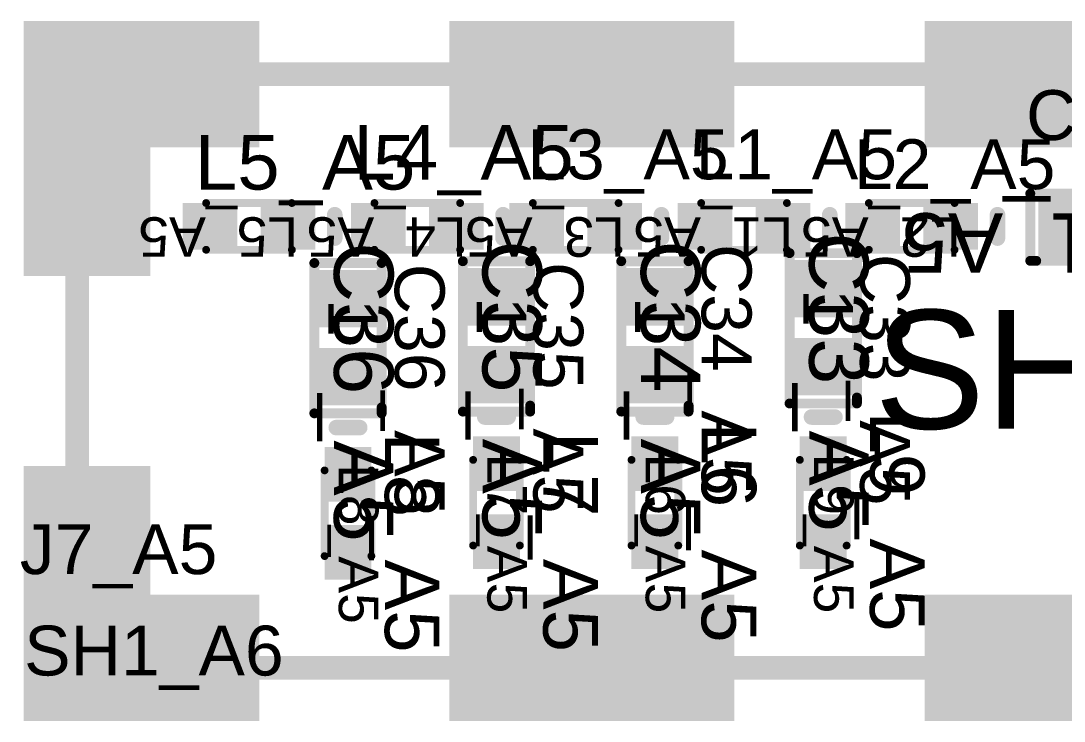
# Model space of a CAD drawing. Header units: inches. Extents: x -0.3 to 12.2, y -3.2 to 4.4.
# Drawn here: x 0.342 to 0.868, y 1.493 to 1.847 of the extents above; entities that cross this region are included whole.
import ezdxf

# ---------------------------------------------------------------- set-up
doc = ezdxf.new("R2010")
doc.units = ezdxf.units.IN
doc.header["$MEASUREMENT"] = 0
for name, color, linetype in [('FAB', 56, 'Continuous'), ('Top Assembly', 6, 'Continuous'), ('Top Overlay', 2, 'Continuous'), ('Top Paste', 8, 'Continuous'), ('Top Solder', 216, 'Continuous'), ('TOP_L1', 1, 'Continuous')]:
    doc.layers.add(name, color=color, linetype=linetype)
doc.styles.add('Arial', font='', dxfattribs={"height": 0.2})
doc.styles.get('Arial').set_extended_font_data('Arial')

# ---------------------------------------------------------------- blocks, each defined once
blk = doc.blocks.new('RF_S__20')
at = {"layer": 'Top Paste'}
for points in [[(-0.41, 0.175), (-0.41, 0.115), (-0.525, 0.115), (-0.525, 0.175)], [(-0.525, 0.175), (-0.465, 0.175), (-0.465, 0.05), (-0.525, 0.05)], [(-0.17, 0.175), (-0.17, 0.115), (-0.31, 0.115), (-0.31, 0.175)], [(0.07, 0.175), (0.07, 0.115), (-0.07, 0.115), (-0.07, 0.175)], [(-0.525, -0.05), (-0.465, -0.05), (-0.465, -0.175), (-0.525, -0.175)], [(-0.525, -0.175), (-0.525, -0.115), (-0.41, -0.115), (-0.41, -0.175)], [(-0.31, -0.175), (-0.31, -0.115), (-0.17, -0.115), (-0.17, -0.175)], [(-0.07, -0.175), (-0.07, -0.115), (0.07, -0.115), (0.07, -0.175)]]:
    blk.add_hatch(color=8, dxfattribs=at).paths.add_polyline_path(points)
at = {"layer": 'Top Solder'}
for points in [[(-0.408, 0.177), (-0.408, 0.113), (-0.527, 0.113), (-0.527, 0.177)], [(-0.527, 0.177), (-0.463, 0.177), (-0.463, 0.048), (-0.527, 0.048)], [(-0.168, 0.177), (-0.168, 0.113), (-0.312, 0.113), (-0.312, 0.177)], [(0.072, 0.177), (0.072, 0.113), (-0.072, 0.113), (-0.072, 0.177)], [(-0.527, -0.048), (-0.463, -0.048), (-0.463, -0.177), (-0.527, -0.177)], [(-0.527, -0.177), (-0.527, -0.113), (-0.408, -0.113), (-0.408, -0.177)], [(-0.312, -0.177), (-0.312, -0.113), (-0.168, -0.113), (-0.168, -0.177)], [(-0.072, -0.177), (-0.072, -0.113), (0.072, -0.113), (0.072, -0.177)]]:
    blk.add_hatch(color=216, dxfattribs=at).paths.add_polyline_path(points)
at = {"layer": 'TOP_L1'}
for points in [[(-0.41, 0.175), (-0.41, 0.115), (-0.525, 0.115), (-0.525, 0.175)], [(-0.525, 0.175), (-0.465, 0.175), (-0.465, 0.05), (-0.525, 0.05)], [(-0.17, 0.175), (-0.17, 0.115), (-0.31, 0.115), (-0.31, 0.175)], [(0.07, 0.175), (0.07, 0.115), (-0.07, 0.115), (-0.07, 0.175)], [(-0.525, -0.05), (-0.465, -0.05), (-0.465, -0.175), (-0.525, -0.175)], [(-0.525, -0.175), (-0.525, -0.115), (-0.41, -0.115), (-0.41, -0.175)], [(-0.31, -0.175), (-0.31, -0.115), (-0.17, -0.115), (-0.17, -0.175)], [(-0.07, -0.175), (-0.07, -0.115), (0.07, -0.115), (0.07, -0.175)]]:
    blk.add_hatch(color=1, dxfattribs=at).paths.add_polyline_path(points)
at = {"layer": 'Top Assembly'}
for points in [[(-0.5, 0.15, 0.012, 0.012, 0), (0.5, 0.15, 0.012, 0.012, 0)], [(-0.5, -0.15, 0.012, 0.012, 0), (-0.5, 0.15, 0.012, 0.012, 0)], [(-0.5, -0.15, 0.012, 0.012, 0), (0.5, -0.15, 0.012, 0.012, 0)]]:
    blk.add_lwpolyline(points, format="xyseb", dxfattribs=at)
for points in [[(-0.503, 0.15, 0.006, 0.006, 1), (-0.497, 0.15, 0.006, 0.006, 1)], [(-0.503, 0.15, 0.006, 0.006, 1), (-0.497, 0.15, 0.006, 0.006, 1)], [(-0.503, -0.15, 0.006, 0.006, 1), (-0.497, -0.15, 0.006, 0.006, 1)], [(-0.503, -0.15, 0.006, 0.006, 1), (-0.497, -0.15, 0.006, 0.006, 1)]]:
    blk.add_lwpolyline(points, format="xyseb", close=True, dxfattribs=at)
at = {"layer": 'Top Assembly', "style": 'Arial'}
blk.add_text('SH1_A5', height=0.06, rotation=360, dxfattribs=at).set_placement((-0.09742, -0.02918))
blk = doc.blocks.new('0402_A_182')
at = {"layer": 'Top Paste'}
for points in [[(-0.0315, -0.00984), (-0.0315, 0.00984), (-0.00787, 0.00984), (-0.00787, -0.00984)], [(0.00787, -0.00984), (0.00787, 0.00984), (0.0315, 0.00984), (0.0315, -0.00984)]]:
    blk.add_hatch(color=8, dxfattribs=at).paths.add_polyline_path(points)
at = {"layer": 'Top Solder'}
for points in [[(-0.0335, -0.01184), (-0.0335, 0.01184), (-0.00587, 0.01184), (-0.00587, -0.01184)], [(0.00587, -0.01184), (0.00587, 0.01184), (0.0335, 0.01184), (0.0335, -0.01184)]]:
    blk.add_hatch(color=216, dxfattribs=at).paths.add_polyline_path(points)
at = {"layer": 'TOP_L1'}
for points in [[(-0.0315, -0.00984), (-0.0315, 0.00984), (-0.00787, 0.00984), (-0.00787, -0.00984)], [(0.00787, -0.00984), (0.00787, 0.00984), (0.0315, 0.00984), (0.0315, -0.00984)]]:
    blk.add_hatch(color=1, dxfattribs=at).paths.add_polyline_path(points)
at = {"layer": 'Top Assembly'}
for points in [[(-0.02165, -0.01181, 0.00394, 0.00394, 0), (-0.02165, 0.01181, 0.00394, 0.00394, 0)], [(0.02165, 0.01181, 0.00394, 0.00394, 0), (-0.02165, 0.01181, 0.00394, 0.00394, 0)], [(0.02165, -0.01181, 0.00394, 0.00394, 0), (0.02165, 0.01181, 0.00394, 0.00394, 0)], [(0.02165, -0.01181, 0.00394, 0.00394, 0), (-0.02165, -0.01181, 0.00394, 0.00394, 0)]]:
    blk.add_lwpolyline(points, format="xyseb", dxfattribs=at)
for points in [[(-0.02264, 0.01181, 0.00197, 0.00197, 1), (-0.02067, 0.01181, 0.00197, 0.00197, 1)], [(-0.02264, 0.01181, 0.00197, 0.00197, 1), (-0.02067, 0.01181, 0.00197, 0.00197, 1)], [(0.02067, 0.01181, 0.00197, 0.00197, 1), (0.02264, 0.01181, 0.00197, 0.00197, 1)], [(0.02067, 0.01181, 0.00197, 0.00197, 1), (0.02264, 0.01181, 0.00197, 0.00197, 1)], [(-0.02264, -0.01181, 0.00197, 0.00197, 1), (-0.02067, -0.01181, 0.00197, 0.00197, 1)], [(-0.02264, -0.01181, 0.00197, 0.00197, 1), (-0.02067, -0.01181, 0.00197, 0.00197, 1)], [(0.02067, -0.01181, 0.00197, 0.00197, 1), (0.02264, -0.01181, 0.00197, 0.00197, 1)], [(0.02067, -0.01181, 0.00197, 0.00197, 1), (0.02264, -0.01181, 0.00197, 0.00197, 1)]]:
    blk.add_lwpolyline(points, format="xyseb", close=True, dxfattribs=at)
at = {"layer": 'Top Overlay'}
blk.add_lwpolyline([(-0.04331, -0.00591, 0.00787, 0.00787, 0), (-0.04331, 0.00591, 0.00787, 0.00787, 0)], format="xyseb", dxfattribs=at)
for points in [[(-0.04528, 0.00591, 0.00394, 0.00394, 1), (-0.04134, 0.00591, 0.00394, 0.00394, 1)], [(-0.04528, -0.00591, 0.00394, 0.00394, 1), (-0.04134, -0.00591, 0.00394, 0.00394, 1)]]:
    blk.add_lwpolyline(points, format="xyseb", close=True, dxfattribs=at)
at = {"layer": 'Top Assembly', "style": 'Arial'}
blk.add_text('L8_A5', height=0.02, dxfattribs=at).set_placement((-0.02488, -0.00465))
blk = doc.blocks.new('0402_A_186')
at = {"layer": 'Top Paste'}
for points in [[(-0.0315, -0.00984), (-0.0315, 0.00984), (-0.00787, 0.00984), (-0.00787, -0.00984)], [(0.00787, -0.00984), (0.00787, 0.00984), (0.0315, 0.00984), (0.0315, -0.00984)]]:
    blk.add_hatch(color=8, dxfattribs=at).paths.add_polyline_path(points)
at = {"layer": 'Top Solder'}
for points in [[(-0.0335, -0.01184), (-0.0335, 0.01184), (-0.00587, 0.01184), (-0.00587, -0.01184)], [(0.00587, -0.01184), (0.00587, 0.01184), (0.0335, 0.01184), (0.0335, -0.01184)]]:
    blk.add_hatch(color=216, dxfattribs=at).paths.add_polyline_path(points)
at = {"layer": 'TOP_L1'}
for points in [[(-0.0315, -0.00984), (-0.0315, 0.00984), (-0.00787, 0.00984), (-0.00787, -0.00984)], [(0.00787, -0.00984), (0.00787, 0.00984), (0.0315, 0.00984), (0.0315, -0.00984)]]:
    blk.add_hatch(color=1, dxfattribs=at).paths.add_polyline_path(points)
at = {"layer": 'Top Assembly'}
for points in [[(-0.02165, -0.01181, 0.00394, 0.00394, 0), (-0.02165, 0.01181, 0.00394, 0.00394, 0)], [(0.02165, 0.01181, 0.00394, 0.00394, 0), (-0.02165, 0.01181, 0.00394, 0.00394, 0)], [(0.02165, -0.01181, 0.00394, 0.00394, 0), (0.02165, 0.01181, 0.00394, 0.00394, 0)], [(0.02165, -0.01181, 0.00394, 0.00394, 0), (-0.02165, -0.01181, 0.00394, 0.00394, 0)]]:
    blk.add_lwpolyline(points, format="xyseb", dxfattribs=at)
for points in [[(-0.02264, 0.01181, 0.00197, 0.00197, 1), (-0.02067, 0.01181, 0.00197, 0.00197, 1)], [(-0.02264, 0.01181, 0.00197, 0.00197, 1), (-0.02067, 0.01181, 0.00197, 0.00197, 1)], [(0.02067, 0.01181, 0.00197, 0.00197, 1), (0.02264, 0.01181, 0.00197, 0.00197, 1)], [(0.02067, 0.01181, 0.00197, 0.00197, 1), (0.02264, 0.01181, 0.00197, 0.00197, 1)], [(-0.02264, -0.01181, 0.00197, 0.00197, 1), (-0.02067, -0.01181, 0.00197, 0.00197, 1)], [(-0.02264, -0.01181, 0.00197, 0.00197, 1), (-0.02067, -0.01181, 0.00197, 0.00197, 1)], [(0.02067, -0.01181, 0.00197, 0.00197, 1), (0.02264, -0.01181, 0.00197, 0.00197, 1)], [(0.02067, -0.01181, 0.00197, 0.00197, 1), (0.02264, -0.01181, 0.00197, 0.00197, 1)]]:
    blk.add_lwpolyline(points, format="xyseb", close=True, dxfattribs=at)
at = {"layer": 'Top Overlay'}
blk.add_lwpolyline([(-0.04331, -0.00591, 0.00787, 0.00787, 0), (-0.04331, 0.00591, 0.00787, 0.00787, 0)], format="xyseb", dxfattribs=at)
for points in [[(-0.04528, 0.00591, 0.00394, 0.00394, 1), (-0.04134, 0.00591, 0.00394, 0.00394, 1)], [(-0.04528, -0.00591, 0.00394, 0.00394, 1), (-0.04134, -0.00591, 0.00394, 0.00394, 1)]]:
    blk.add_lwpolyline(points, format="xyseb", close=True, dxfattribs=at)
at = {"layer": 'Top Assembly', "style": 'Arial'}
blk.add_text('L7_A5', height=0.02, dxfattribs=at).set_placement((-0.02487, -0.00463))
blk = doc.blocks.new('0402_A_190')
at = {"layer": 'Top Paste'}
for points in [[(-0.0315, -0.00984), (-0.0315, 0.00984), (-0.00787, 0.00984), (-0.00787, -0.00984)], [(0.00787, -0.00984), (0.00787, 0.00984), (0.0315, 0.00984), (0.0315, -0.00984)]]:
    blk.add_hatch(color=8, dxfattribs=at).paths.add_polyline_path(points)
at = {"layer": 'Top Solder'}
for points in [[(-0.0335, -0.01184), (-0.0335, 0.01184), (-0.00587, 0.01184), (-0.00587, -0.01184)], [(0.00587, -0.01184), (0.00587, 0.01184), (0.0335, 0.01184), (0.0335, -0.01184)]]:
    blk.add_hatch(color=216, dxfattribs=at).paths.add_polyline_path(points)
at = {"layer": 'TOP_L1'}
for points in [[(-0.0315, -0.00984), (-0.0315, 0.00984), (-0.00787, 0.00984), (-0.00787, -0.00984)], [(0.00787, -0.00984), (0.00787, 0.00984), (0.0315, 0.00984), (0.0315, -0.00984)]]:
    blk.add_hatch(color=1, dxfattribs=at).paths.add_polyline_path(points)
at = {"layer": 'Top Assembly'}
for points in [[(-0.02165, -0.01181, 0.00394, 0.00394, 0), (-0.02165, 0.01181, 0.00394, 0.00394, 0)], [(0.02165, 0.01181, 0.00394, 0.00394, 0), (-0.02165, 0.01181, 0.00394, 0.00394, 0)], [(0.02165, -0.01181, 0.00394, 0.00394, 0), (0.02165, 0.01181, 0.00394, 0.00394, 0)], [(0.02165, -0.01181, 0.00394, 0.00394, 0), (-0.02165, -0.01181, 0.00394, 0.00394, 0)]]:
    blk.add_lwpolyline(points, format="xyseb", dxfattribs=at)
for points in [[(-0.02264, 0.01181, 0.00197, 0.00197, 1), (-0.02067, 0.01181, 0.00197, 0.00197, 1)], [(-0.02264, 0.01181, 0.00197, 0.00197, 1), (-0.02067, 0.01181, 0.00197, 0.00197, 1)], [(0.02067, 0.01181, 0.00197, 0.00197, 1), (0.02264, 0.01181, 0.00197, 0.00197, 1)], [(0.02067, 0.01181, 0.00197, 0.00197, 1), (0.02264, 0.01181, 0.00197, 0.00197, 1)], [(-0.02264, -0.01181, 0.00197, 0.00197, 1), (-0.02067, -0.01181, 0.00197, 0.00197, 1)], [(-0.02264, -0.01181, 0.00197, 0.00197, 1), (-0.02067, -0.01181, 0.00197, 0.00197, 1)], [(0.02067, -0.01181, 0.00197, 0.00197, 1), (0.02264, -0.01181, 0.00197, 0.00197, 1)], [(0.02067, -0.01181, 0.00197, 0.00197, 1), (0.02264, -0.01181, 0.00197, 0.00197, 1)]]:
    blk.add_lwpolyline(points, format="xyseb", close=True, dxfattribs=at)
at = {"layer": 'Top Overlay'}
blk.add_lwpolyline([(-0.04331, -0.00591, 0.00787, 0.00787, 0), (-0.04331, 0.00591, 0.00787, 0.00787, 0)], format="xyseb", dxfattribs=at)
for points in [[(-0.04528, 0.00591, 0.00394, 0.00394, 1), (-0.04134, 0.00591, 0.00394, 0.00394, 1)], [(-0.04528, -0.00591, 0.00394, 0.00394, 1), (-0.04134, -0.00591, 0.00394, 0.00394, 1)]]:
    blk.add_lwpolyline(points, format="xyseb", close=True, dxfattribs=at)
at = {"layer": 'Top Assembly', "style": 'Arial'}
blk.add_text('L6_A5', height=0.02, dxfattribs=at).set_placement((-0.02487, -0.00466))
blk = doc.blocks.new('0402_A_194')
at = {"layer": 'Top Paste'}
for points in [[(-0.0315, -0.00984), (-0.0315, 0.00984), (-0.00787, 0.00984), (-0.00787, -0.00984)], [(0.00787, -0.00984), (0.00787, 0.00984), (0.0315, 0.00984), (0.0315, -0.00984)]]:
    blk.add_hatch(color=8, dxfattribs=at).paths.add_polyline_path(points)
at = {"layer": 'Top Solder'}
for points in [[(-0.0335, -0.01184), (-0.0335, 0.01184), (-0.00587, 0.01184), (-0.00587, -0.01184)], [(0.00587, -0.01184), (0.00587, 0.01184), (0.0335, 0.01184), (0.0335, -0.01184)]]:
    blk.add_hatch(color=216, dxfattribs=at).paths.add_polyline_path(points)
at = {"layer": 'TOP_L1'}
for points in [[(-0.0315, -0.00984), (-0.0315, 0.00984), (-0.00787, 0.00984), (-0.00787, -0.00984)], [(0.00787, -0.00984), (0.00787, 0.00984), (0.0315, 0.00984), (0.0315, -0.00984)]]:
    blk.add_hatch(color=1, dxfattribs=at).paths.add_polyline_path(points)
at = {"layer": 'Top Assembly'}
for points in [[(-0.02165, -0.01181, 0.00394, 0.00394, 0), (-0.02165, 0.01181, 0.00394, 0.00394, 0)], [(0.02165, 0.01181, 0.00394, 0.00394, 0), (-0.02165, 0.01181, 0.00394, 0.00394, 0)], [(0.02165, -0.01181, 0.00394, 0.00394, 0), (0.02165, 0.01181, 0.00394, 0.00394, 0)], [(0.02165, -0.01181, 0.00394, 0.00394, 0), (-0.02165, -0.01181, 0.00394, 0.00394, 0)]]:
    blk.add_lwpolyline(points, format="xyseb", dxfattribs=at)
for points in [[(-0.02264, 0.01181, 0.00197, 0.00197, 1), (-0.02067, 0.01181, 0.00197, 0.00197, 1)], [(-0.02264, 0.01181, 0.00197, 0.00197, 1), (-0.02067, 0.01181, 0.00197, 0.00197, 1)], [(0.02067, 0.01181, 0.00197, 0.00197, 1), (0.02264, 0.01181, 0.00197, 0.00197, 1)], [(0.02067, 0.01181, 0.00197, 0.00197, 1), (0.02264, 0.01181, 0.00197, 0.00197, 1)], [(-0.02264, -0.01181, 0.00197, 0.00197, 1), (-0.02067, -0.01181, 0.00197, 0.00197, 1)], [(-0.02264, -0.01181, 0.00197, 0.00197, 1), (-0.02067, -0.01181, 0.00197, 0.00197, 1)], [(0.02067, -0.01181, 0.00197, 0.00197, 1), (0.02264, -0.01181, 0.00197, 0.00197, 1)], [(0.02067, -0.01181, 0.00197, 0.00197, 1), (0.02264, -0.01181, 0.00197, 0.00197, 1)]]:
    blk.add_lwpolyline(points, format="xyseb", close=True, dxfattribs=at)
at = {"layer": 'Top Overlay'}
blk.add_lwpolyline([(-0.04331, -0.00591, 0.00787, 0.00787, 0), (-0.04331, 0.00591, 0.00787, 0.00787, 0)], format="xyseb", dxfattribs=at)
for points in [[(-0.04528, 0.00591, 0.00394, 0.00394, 1), (-0.04134, 0.00591, 0.00394, 0.00394, 1)], [(-0.04528, -0.00591, 0.00394, 0.00394, 1), (-0.04134, -0.00591, 0.00394, 0.00394, 1)]]:
    blk.add_lwpolyline(points, format="xyseb", close=True, dxfattribs=at)
at = {"layer": 'Top Assembly', "style": 'Arial'}
blk.add_text('L9_A5', height=0.02, dxfattribs=at).set_placement((-0.02487, -0.00466))
blk = doc.blocks.new('0402_A_198')
at = {"layer": 'Top Paste'}
for points in [[(-0.0315, -0.00984), (-0.0315, 0.00984), (-0.00787, 0.00984), (-0.00787, -0.00984)], [(0.00787, -0.00984), (0.00787, 0.00984), (0.0315, 0.00984), (0.0315, -0.00984)]]:
    blk.add_hatch(color=8, dxfattribs=at).paths.add_polyline_path(points)
at = {"layer": 'Top Solder'}
for points in [[(-0.0335, -0.01184), (-0.0335, 0.01184), (-0.00587, 0.01184), (-0.00587, -0.01184)], [(0.00587, -0.01184), (0.00587, 0.01184), (0.0335, 0.01184), (0.0335, -0.01184)]]:
    blk.add_hatch(color=216, dxfattribs=at).paths.add_polyline_path(points)
at = {"layer": 'TOP_L1'}
for points in [[(-0.0315, -0.00984), (-0.0315, 0.00984), (-0.00787, 0.00984), (-0.00787, -0.00984)], [(0.00787, -0.00984), (0.00787, 0.00984), (0.0315, 0.00984), (0.0315, -0.00984)]]:
    blk.add_hatch(color=1, dxfattribs=at).paths.add_polyline_path(points)
at = {"layer": 'Top Assembly'}
for points in [[(-0.02165, 0.01181, 0.00394, 0.00394, 0), (-0.02165, -0.01181, 0.00394, 0.00394, 0)], [(0.02165, 0.01181, 0.00394, 0.00394, 0), (-0.02165, 0.01181, 0.00394, 0.00394, 0)], [(0.02165, 0.01181, 0.00394, 0.00394, 0), (0.02165, -0.01181, 0.00394, 0.00394, 0)], [(0.02165, -0.01181, 0.00394, 0.00394, 0), (-0.02165, -0.01181, 0.00394, 0.00394, 0)]]:
    blk.add_lwpolyline(points, format="xyseb", dxfattribs=at)
for points in [[(-0.02264, 0.01181, 0.00197, 0.00197, 1), (-0.02067, 0.01181, 0.00197, 0.00197, 1)], [(-0.02264, 0.01181, 0.00197, 0.00197, 1), (-0.02067, 0.01181, 0.00197, 0.00197, 1)], [(0.02067, 0.01181, 0.00197, 0.00197, 1), (0.02264, 0.01181, 0.00197, 0.00197, 1)], [(0.02067, 0.01181, 0.00197, 0.00197, 1), (0.02264, 0.01181, 0.00197, 0.00197, 1)], [(-0.02264, -0.01181, 0.00197, 0.00197, 1), (-0.02067, -0.01181, 0.00197, 0.00197, 1)], [(-0.02264, -0.01181, 0.00197, 0.00197, 1), (-0.02067, -0.01181, 0.00197, 0.00197, 1)], [(0.02067, -0.01181, 0.00197, 0.00197, 1), (0.02264, -0.01181, 0.00197, 0.00197, 1)], [(0.02067, -0.01181, 0.00197, 0.00197, 1), (0.02264, -0.01181, 0.00197, 0.00197, 1)]]:
    blk.add_lwpolyline(points, format="xyseb", close=True, dxfattribs=at)
at = {"layer": 'Top Overlay'}
blk.add_lwpolyline([(-0.04331, 0.00591, 0.00787, 0.00787, 0), (-0.04331, -0.00591, 0.00787, 0.00787, 0)], format="xyseb", dxfattribs=at)
for points in [[(-0.04528, 0.00591, 0.00394, 0.00394, 1), (-0.04134, 0.00591, 0.00394, 0.00394, 1)], [(-0.04528, -0.00591, 0.00394, 0.00394, 1), (-0.04134, -0.00591, 0.00394, 0.00394, 1)]]:
    blk.add_lwpolyline(points, format="xyseb", close=True, dxfattribs=at)
at = {"layer": 'Top Assembly', "style": 'Arial'}
blk.add_text('L5_A5', height=0.02, dxfattribs=at).set_placement((-0.02488, -0.00463))
blk = doc.blocks.new('0402_A_202')
at = {"layer": 'Top Paste'}
for points in [[(-0.0315, -0.00984), (-0.0315, 0.00984), (-0.00787, 0.00984), (-0.00787, -0.00984)], [(0.00787, -0.00984), (0.00787, 0.00984), (0.0315, 0.00984), (0.0315, -0.00984)]]:
    blk.add_hatch(color=8, dxfattribs=at).paths.add_polyline_path(points)
at = {"layer": 'Top Solder'}
for points in [[(-0.0335, -0.01184), (-0.0335, 0.01184), (-0.00587, 0.01184), (-0.00587, -0.01184)], [(0.00587, -0.01184), (0.00587, 0.01184), (0.0335, 0.01184), (0.0335, -0.01184)]]:
    blk.add_hatch(color=216, dxfattribs=at).paths.add_polyline_path(points)
at = {"layer": 'TOP_L1'}
for points in [[(-0.0315, -0.00984), (-0.0315, 0.00984), (-0.00787, 0.00984), (-0.00787, -0.00984)], [(0.00787, -0.00984), (0.00787, 0.00984), (0.0315, 0.00984), (0.0315, -0.00984)]]:
    blk.add_hatch(color=1, dxfattribs=at).paths.add_polyline_path(points)
at = {"layer": 'Top Assembly'}
for points in [[(-0.02165, 0.01181, 0.00394, 0.00394, 0), (-0.02165, -0.01181, 0.00394, 0.00394, 0)], [(0.02165, 0.01181, 0.00394, 0.00394, 0), (-0.02165, 0.01181, 0.00394, 0.00394, 0)], [(0.02165, 0.01181, 0.00394, 0.00394, 0), (0.02165, -0.01181, 0.00394, 0.00394, 0)], [(0.02165, -0.01181, 0.00394, 0.00394, 0), (-0.02165, -0.01181, 0.00394, 0.00394, 0)]]:
    blk.add_lwpolyline(points, format="xyseb", dxfattribs=at)
for points in [[(-0.02264, 0.01181, 0.00197, 0.00197, 1), (-0.02067, 0.01181, 0.00197, 0.00197, 1)], [(-0.02264, 0.01181, 0.00197, 0.00197, 1), (-0.02067, 0.01181, 0.00197, 0.00197, 1)], [(0.02067, 0.01181, 0.00197, 0.00197, 1), (0.02264, 0.01181, 0.00197, 0.00197, 1)], [(0.02067, 0.01181, 0.00197, 0.00197, 1), (0.02264, 0.01181, 0.00197, 0.00197, 1)], [(-0.02264, -0.01181, 0.00197, 0.00197, 1), (-0.02067, -0.01181, 0.00197, 0.00197, 1)], [(-0.02264, -0.01181, 0.00197, 0.00197, 1), (-0.02067, -0.01181, 0.00197, 0.00197, 1)], [(0.02067, -0.01181, 0.00197, 0.00197, 1), (0.02264, -0.01181, 0.00197, 0.00197, 1)], [(0.02067, -0.01181, 0.00197, 0.00197, 1), (0.02264, -0.01181, 0.00197, 0.00197, 1)]]:
    blk.add_lwpolyline(points, format="xyseb", close=True, dxfattribs=at)
at = {"layer": 'Top Overlay'}
blk.add_lwpolyline([(-0.04331, 0.00591, 0.00787, 0.00787, 0), (-0.04331, -0.00591, 0.00787, 0.00787, 0)], format="xyseb", dxfattribs=at)
for points in [[(-0.04528, 0.00591, 0.00394, 0.00394, 1), (-0.04134, 0.00591, 0.00394, 0.00394, 1)], [(-0.04528, -0.00591, 0.00394, 0.00394, 1), (-0.04134, -0.00591, 0.00394, 0.00394, 1)]]:
    blk.add_lwpolyline(points, format="xyseb", close=True, dxfattribs=at)
at = {"layer": 'Top Assembly', "style": 'Arial'}
blk.add_text('L4_A5', height=0.02, dxfattribs=at).set_placement((-0.02488, -0.00463))
blk = doc.blocks.new('0402_A_215')
at = {"layer": 'Top Paste'}
for points in [[(-0.0315, -0.00984), (-0.0315, 0.00984), (-0.00787, 0.00984), (-0.00787, -0.00984)], [(0.00787, -0.00984), (0.00787, 0.00984), (0.0315, 0.00984), (0.0315, -0.00984)]]:
    blk.add_hatch(color=8, dxfattribs=at).paths.add_polyline_path(points)
at = {"layer": 'Top Solder'}
for points in [[(-0.0335, -0.01184), (-0.0335, 0.01184), (-0.00587, 0.01184), (-0.00587, -0.01184)], [(0.00587, -0.01184), (0.00587, 0.01184), (0.0335, 0.01184), (0.0335, -0.01184)]]:
    blk.add_hatch(color=216, dxfattribs=at).paths.add_polyline_path(points)
at = {"layer": 'TOP_L1'}
for points in [[(-0.0315, -0.00984), (-0.0315, 0.00984), (-0.00787, 0.00984), (-0.00787, -0.00984)], [(0.00787, -0.00984), (0.00787, 0.00984), (0.0315, 0.00984), (0.0315, -0.00984)]]:
    blk.add_hatch(color=1, dxfattribs=at).paths.add_polyline_path(points)
at = {"layer": 'Top Assembly'}
for points in [[(-0.02165, 0.01181, 0.00394, 0.00394, 0), (-0.02165, -0.01181, 0.00394, 0.00394, 0)], [(0.02165, 0.01181, 0.00394, 0.00394, 0), (-0.02165, 0.01181, 0.00394, 0.00394, 0)], [(0.02165, 0.01181, 0.00394, 0.00394, 0), (0.02165, -0.01181, 0.00394, 0.00394, 0)], [(0.02165, -0.01181, 0.00394, 0.00394, 0), (-0.02165, -0.01181, 0.00394, 0.00394, 0)]]:
    blk.add_lwpolyline(points, format="xyseb", dxfattribs=at)
for points in [[(-0.02264, 0.01181, 0.00197, 0.00197, 1), (-0.02067, 0.01181, 0.00197, 0.00197, 1)], [(-0.02264, 0.01181, 0.00197, 0.00197, 1), (-0.02067, 0.01181, 0.00197, 0.00197, 1)], [(0.02067, 0.01181, 0.00197, 0.00197, 1), (0.02264, 0.01181, 0.00197, 0.00197, 1)], [(0.02067, 0.01181, 0.00197, 0.00197, 1), (0.02264, 0.01181, 0.00197, 0.00197, 1)], [(-0.02264, -0.01181, 0.00197, 0.00197, 1), (-0.02067, -0.01181, 0.00197, 0.00197, 1)], [(-0.02264, -0.01181, 0.00197, 0.00197, 1), (-0.02067, -0.01181, 0.00197, 0.00197, 1)], [(0.02067, -0.01181, 0.00197, 0.00197, 1), (0.02264, -0.01181, 0.00197, 0.00197, 1)], [(0.02067, -0.01181, 0.00197, 0.00197, 1), (0.02264, -0.01181, 0.00197, 0.00197, 1)]]:
    blk.add_lwpolyline(points, format="xyseb", close=True, dxfattribs=at)
at = {"layer": 'Top Overlay'}
blk.add_lwpolyline([(-0.04331, 0.00591, 0.00787, 0.00787, 0), (-0.04331, -0.00591, 0.00787, 0.00787, 0)], format="xyseb", dxfattribs=at)
for points in [[(-0.04528, 0.00591, 0.00394, 0.00394, 1), (-0.04134, 0.00591, 0.00394, 0.00394, 1)], [(-0.04528, -0.00591, 0.00394, 0.00394, 1), (-0.04134, -0.00591, 0.00394, 0.00394, 1)]]:
    blk.add_lwpolyline(points, format="xyseb", close=True, dxfattribs=at)
at = {"layer": 'Top Assembly', "style": 'Arial'}
blk.add_text('L3_A5', height=0.02, dxfattribs=at).set_placement((-0.02488, -0.00466))
blk = doc.blocks.new('0402_A_218')
at = {"layer": 'Top Paste'}
for points in [[(-0.0315, -0.00984), (-0.0315, 0.00984), (-0.00787, 0.00984), (-0.00787, -0.00984)], [(0.00787, -0.00984), (0.00787, 0.00984), (0.0315, 0.00984), (0.0315, -0.00984)]]:
    blk.add_hatch(color=8, dxfattribs=at).paths.add_polyline_path(points)
at = {"layer": 'Top Solder'}
for points in [[(-0.0335, -0.01184), (-0.0335, 0.01184), (-0.00587, 0.01184), (-0.00587, -0.01184)], [(0.00587, -0.01184), (0.00587, 0.01184), (0.0335, 0.01184), (0.0335, -0.01184)]]:
    blk.add_hatch(color=216, dxfattribs=at).paths.add_polyline_path(points)
at = {"layer": 'TOP_L1'}
for points in [[(-0.0315, -0.00984), (-0.0315, 0.00984), (-0.00787, 0.00984), (-0.00787, -0.00984)], [(0.00787, -0.00984), (0.00787, 0.00984), (0.0315, 0.00984), (0.0315, -0.00984)]]:
    blk.add_hatch(color=1, dxfattribs=at).paths.add_polyline_path(points)
at = {"layer": 'Top Assembly'}
for points in [[(-0.02165, 0.01181, 0.00394, 0.00394, 0), (-0.02165, -0.01181, 0.00394, 0.00394, 0)], [(0.02165, 0.01181, 0.00394, 0.00394, 0), (-0.02165, 0.01181, 0.00394, 0.00394, 0)], [(0.02165, 0.01181, 0.00394, 0.00394, 0), (0.02165, -0.01181, 0.00394, 0.00394, 0)], [(0.02165, -0.01181, 0.00394, 0.00394, 0), (-0.02165, -0.01181, 0.00394, 0.00394, 0)]]:
    blk.add_lwpolyline(points, format="xyseb", dxfattribs=at)
for points in [[(-0.02264, 0.01181, 0.00197, 0.00197, 1), (-0.02067, 0.01181, 0.00197, 0.00197, 1)], [(-0.02264, 0.01181, 0.00197, 0.00197, 1), (-0.02067, 0.01181, 0.00197, 0.00197, 1)], [(0.02067, 0.01181, 0.00197, 0.00197, 1), (0.02264, 0.01181, 0.00197, 0.00197, 1)], [(0.02067, 0.01181, 0.00197, 0.00197, 1), (0.02264, 0.01181, 0.00197, 0.00197, 1)], [(-0.02264, -0.01181, 0.00197, 0.00197, 1), (-0.02067, -0.01181, 0.00197, 0.00197, 1)], [(-0.02264, -0.01181, 0.00197, 0.00197, 1), (-0.02067, -0.01181, 0.00197, 0.00197, 1)], [(0.02067, -0.01181, 0.00197, 0.00197, 1), (0.02264, -0.01181, 0.00197, 0.00197, 1)], [(0.02067, -0.01181, 0.00197, 0.00197, 1), (0.02264, -0.01181, 0.00197, 0.00197, 1)]]:
    blk.add_lwpolyline(points, format="xyseb", close=True, dxfattribs=at)
at = {"layer": 'Top Overlay'}
blk.add_lwpolyline([(-0.04331, 0.00591, 0.00787, 0.00787, 0), (-0.04331, -0.00591, 0.00787, 0.00787, 0)], format="xyseb", dxfattribs=at)
for points in [[(-0.04528, 0.00591, 0.00394, 0.00394, 1), (-0.04134, 0.00591, 0.00394, 0.00394, 1)], [(-0.04528, -0.00591, 0.00394, 0.00394, 1), (-0.04134, -0.00591, 0.00394, 0.00394, 1)]]:
    blk.add_lwpolyline(points, format="xyseb", close=True, dxfattribs=at)
at = {"layer": 'Top Assembly', "style": 'Arial'}
blk.add_text('L2_A5', height=0.02, dxfattribs=at).set_placement((-0.02487, -0.00466))
blk = doc.blocks.new('0402_A_221')
at = {"layer": 'Top Paste'}
for points in [[(-0.0315, -0.00984), (-0.0315, 0.00984), (-0.00787, 0.00984), (-0.00787, -0.00984)], [(0.00787, -0.00984), (0.00787, 0.00984), (0.0315, 0.00984), (0.0315, -0.00984)]]:
    blk.add_hatch(color=8, dxfattribs=at).paths.add_polyline_path(points)
at = {"layer": 'Top Solder'}
for points in [[(-0.0335, -0.01184), (-0.0335, 0.01184), (-0.00587, 0.01184), (-0.00587, -0.01184)], [(0.00587, -0.01184), (0.00587, 0.01184), (0.0335, 0.01184), (0.0335, -0.01184)]]:
    blk.add_hatch(color=216, dxfattribs=at).paths.add_polyline_path(points)
at = {"layer": 'TOP_L1'}
for points in [[(-0.0315, -0.00984), (-0.0315, 0.00984), (-0.00787, 0.00984), (-0.00787, -0.00984)], [(0.00787, -0.00984), (0.00787, 0.00984), (0.0315, 0.00984), (0.0315, -0.00984)]]:
    blk.add_hatch(color=1, dxfattribs=at).paths.add_polyline_path(points)
at = {"layer": 'Top Assembly'}
for points in [[(-0.02165, 0.01181, 0.00394, 0.00394, 0), (-0.02165, -0.01181, 0.00394, 0.00394, 0)], [(0.02165, 0.01181, 0.00394, 0.00394, 0), (-0.02165, 0.01181, 0.00394, 0.00394, 0)], [(0.02165, 0.01181, 0.00394, 0.00394, 0), (0.02165, -0.01181, 0.00394, 0.00394, 0)], [(0.02165, -0.01181, 0.00394, 0.00394, 0), (-0.02165, -0.01181, 0.00394, 0.00394, 0)]]:
    blk.add_lwpolyline(points, format="xyseb", dxfattribs=at)
for points in [[(-0.02264, 0.01181, 0.00197, 0.00197, 1), (-0.02067, 0.01181, 0.00197, 0.00197, 1)], [(-0.02264, 0.01181, 0.00197, 0.00197, 1), (-0.02067, 0.01181, 0.00197, 0.00197, 1)], [(0.02067, 0.01181, 0.00197, 0.00197, 1), (0.02264, 0.01181, 0.00197, 0.00197, 1)], [(0.02067, 0.01181, 0.00197, 0.00197, 1), (0.02264, 0.01181, 0.00197, 0.00197, 1)], [(-0.02264, -0.01181, 0.00197, 0.00197, 1), (-0.02067, -0.01181, 0.00197, 0.00197, 1)], [(-0.02264, -0.01181, 0.00197, 0.00197, 1), (-0.02067, -0.01181, 0.00197, 0.00197, 1)], [(0.02067, -0.01181, 0.00197, 0.00197, 1), (0.02264, -0.01181, 0.00197, 0.00197, 1)], [(0.02067, -0.01181, 0.00197, 0.00197, 1), (0.02264, -0.01181, 0.00197, 0.00197, 1)]]:
    blk.add_lwpolyline(points, format="xyseb", close=True, dxfattribs=at)
at = {"layer": 'Top Overlay'}
blk.add_lwpolyline([(-0.04331, 0.00591, 0.00787, 0.00787, 0), (-0.04331, -0.00591, 0.00787, 0.00787, 0)], format="xyseb", dxfattribs=at)
for points in [[(-0.04528, 0.00591, 0.00394, 0.00394, 1), (-0.04134, 0.00591, 0.00394, 0.00394, 1)], [(-0.04528, -0.00591, 0.00394, 0.00394, 1), (-0.04134, -0.00591, 0.00394, 0.00394, 1)]]:
    blk.add_lwpolyline(points, format="xyseb", close=True, dxfattribs=at)
at = {"layer": 'Top Assembly', "style": 'Arial'}
blk.add_text('L1_A5', height=0.02, dxfattribs=at).set_placement((-0.02488, -0.00466))
blk = doc.blocks.new('C0402_235')
at = {"layer": 'Top Paste'}
for points in [[(-0.031, -0.0125), (-0.031, 0.0125), (-0.006, 0.0125), (-0.006, -0.0125)], [(0.0084, -0.0125), (0.0084, 0.0125), (0.0334, 0.0125), (0.0334, -0.0125)]]:
    blk.add_hatch(color=8, dxfattribs=at).paths.add_polyline_path(points)
at = {"layer": 'Top Solder'}
for points in [[(-0.033, -0.0145), (-0.033, 0.0145), (-0.004, 0.0145), (-0.004, -0.0145)], [(0.0064, -0.0145), (0.0064, 0.0145), (0.0354, 0.0145), (0.0354, -0.0145)]]:
    blk.add_hatch(color=216, dxfattribs=at).paths.add_polyline_path(points)
at = {"layer": 'TOP_L1'}
for points in [[(-0.031, -0.0125), (-0.031, 0.0125), (-0.006, 0.0125), (-0.006, -0.0125)], [(0.0084, -0.0125), (0.0084, 0.0125), (0.0334, 0.0125), (0.0334, -0.0125)]]:
    blk.add_hatch(color=1, dxfattribs=at).paths.add_polyline_path(points)
at = {"layer": 'Top Assembly'}
for points in [[(0.0395, 0.017, 0.005, 0.005, 0), (-0.0365, 0.017, 0.005, 0.005, 0)], [(-0.0365, -0.017, 0.005, 0.005, 0), (-0.0365, 0.017, 0.005, 0.005, 0)], [(0.0395, -0.017, 0.005, 0.005, 0), (0.0395, 0.017, 0.005, 0.005, 0)], [(0.0395, -0.017, 0.005, 0.005, 0), (-0.0365, -0.017, 0.005, 0.005, 0)]]:
    blk.add_lwpolyline(points, format="xyseb", dxfattribs=at)
for points in [[(-0.03775, 0.017, 0.0025, 0.0025, 1), (-0.03525, 0.017, 0.0025, 0.0025, 1)], [(-0.03775, 0.017, 0.0025, 0.0025, 1), (-0.03525, 0.017, 0.0025, 0.0025, 1)], [(0.03825, 0.017, 0.0025, 0.0025, 1), (0.04075, 0.017, 0.0025, 0.0025, 1)], [(0.03825, 0.017, 0.0025, 0.0025, 1), (0.04075, 0.017, 0.0025, 0.0025, 1)], [(-0.03775, -0.017, 0.0025, 0.0025, 1), (-0.03525, -0.017, 0.0025, 0.0025, 1)], [(-0.03775, -0.017, 0.0025, 0.0025, 1), (-0.03525, -0.017, 0.0025, 0.0025, 1)], [(0.03825, -0.017, 0.0025, 0.0025, 1), (0.04075, -0.017, 0.0025, 0.0025, 1)], [(0.03825, -0.017, 0.0025, 0.0025, 1), (0.04075, -0.017, 0.0025, 0.0025, 1)]]:
    blk.add_lwpolyline(points, format="xyseb", close=True, dxfattribs=at)
at = {"layer": 'Top Overlay'}
for points in [[(-0.0365, -0.017, 0.005, 0.005, 0), (-0.0365, 0.017, 0.005, 0.005, 0)], [(0.0365, 0.017, 0.005, 0.005, 0), (-0.0365, 0.017, 0.005, 0.005, 0)], [(0.0395, 0.017, 0.005, 0.005, 0), (0.0365, 0.017, 0.005, 0.005, 0)], [(0.0395, -0.017, 0.005, 0.005, 0), (0.0395, 0.017, 0.005, 0.005, 0)], [(0.0395, -0.017, 0.005, 0.005, 0), (-0.0365, -0.017, 0.005, 0.005, 0)]]:
    blk.add_lwpolyline(points, format="xyseb", dxfattribs=at)
for points in [[(-0.03775, 0.017, 0.0025, 0.0025, 1), (-0.03525, 0.017, 0.0025, 0.0025, 1)], [(-0.03775, 0.017, 0.0025, 0.0025, 1), (-0.03525, 0.017, 0.0025, 0.0025, 1)], [(0.03525, 0.017, 0.0025, 0.0025, 1), (0.03775, 0.017, 0.0025, 0.0025, 1)], [(0.03525, 0.017, 0.0025, 0.0025, 1), (0.03775, 0.017, 0.0025, 0.0025, 1)], [(0.03825, 0.017, 0.0025, 0.0025, 1), (0.04075, 0.017, 0.0025, 0.0025, 1)], [(0.03825, 0.017, 0.0025, 0.0025, 1), (0.04075, 0.017, 0.0025, 0.0025, 1)], [(-0.03775, -0.017, 0.0025, 0.0025, 1), (-0.03525, -0.017, 0.0025, 0.0025, 1)], [(-0.03775, -0.017, 0.0025, 0.0025, 1), (-0.03525, -0.017, 0.0025, 0.0025, 1)], [(0.03825, -0.017, 0.0025, 0.0025, 1), (0.04075, -0.017, 0.0025, 0.0025, 1)], [(0.03825, -0.017, 0.0025, 0.0025, 1), (0.04075, -0.017, 0.0025, 0.0025, 1)]]:
    blk.add_lwpolyline(points, format="xyseb", close=True, dxfattribs=at)
at = {"layer": 'FAB', "style": 'Arial'}
blk.add_text('1', height=0.025, dxfattribs=at).set_placement((-0.0185, -0.01))
at = {"layer": 'Top Assembly', "style": 'Arial'}
blk.add_text('C36_A5', height=0.03, dxfattribs=at).set_placement((-0.047, -0.00707))
blk = doc.blocks.new('C0402_238')
at = {"layer": 'Top Paste'}
for points in [[(-0.031, -0.0125), (-0.031, 0.0125), (-0.006, 0.0125), (-0.006, -0.0125)], [(0.0084, -0.0125), (0.0084, 0.0125), (0.0334, 0.0125), (0.0334, -0.0125)]]:
    blk.add_hatch(color=8, dxfattribs=at).paths.add_polyline_path(points)
at = {"layer": 'Top Solder'}
for points in [[(-0.033, -0.0145), (-0.033, 0.0145), (-0.004, 0.0145), (-0.004, -0.0145)], [(0.0064, -0.0145), (0.0064, 0.0145), (0.0354, 0.0145), (0.0354, -0.0145)]]:
    blk.add_hatch(color=216, dxfattribs=at).paths.add_polyline_path(points)
at = {"layer": 'TOP_L1'}
for points in [[(-0.031, -0.0125), (-0.031, 0.0125), (-0.006, 0.0125), (-0.006, -0.0125)], [(0.0084, -0.0125), (0.0084, 0.0125), (0.0334, 0.0125), (0.0334, -0.0125)]]:
    blk.add_hatch(color=1, dxfattribs=at).paths.add_polyline_path(points)
at = {"layer": 'Top Assembly'}
for points in [[(-0.0365, -0.017, 0.005, 0.005, 0), (-0.0365, 0.017, 0.005, 0.005, 0)], [(0.0395, 0.017, 0.005, 0.005, 0), (-0.0365, 0.017, 0.005, 0.005, 0)], [(0.0395, -0.017, 0.005, 0.005, 0), (0.0395, 0.017, 0.005, 0.005, 0)], [(0.0395, -0.017, 0.005, 0.005, 0), (-0.0365, -0.017, 0.005, 0.005, 0)]]:
    blk.add_lwpolyline(points, format="xyseb", dxfattribs=at)
for points in [[(-0.03775, 0.017, 0.0025, 0.0025, 1), (-0.03525, 0.017, 0.0025, 0.0025, 1)], [(-0.03775, 0.017, 0.0025, 0.0025, 1), (-0.03525, 0.017, 0.0025, 0.0025, 1)], [(0.03825, 0.017, 0.0025, 0.0025, 1), (0.04075, 0.017, 0.0025, 0.0025, 1)], [(0.03825, 0.017, 0.0025, 0.0025, 1), (0.04075, 0.017, 0.0025, 0.0025, 1)], [(-0.03775, -0.017, 0.0025, 0.0025, 1), (-0.03525, -0.017, 0.0025, 0.0025, 1)], [(-0.03775, -0.017, 0.0025, 0.0025, 1), (-0.03525, -0.017, 0.0025, 0.0025, 1)], [(0.03825, -0.017, 0.0025, 0.0025, 1), (0.04075, -0.017, 0.0025, 0.0025, 1)], [(0.03825, -0.017, 0.0025, 0.0025, 1), (0.04075, -0.017, 0.0025, 0.0025, 1)]]:
    blk.add_lwpolyline(points, format="xyseb", close=True, dxfattribs=at)
at = {"layer": 'Top Overlay'}
for points in [[(0.0365, 0.017, 0.005, 0.005, 0), (-0.0365, 0.017, 0.005, 0.005, 0)], [(-0.0365, -0.017, 0.005, 0.005, 0), (-0.0365, 0.017, 0.005, 0.005, 0)], [(0.0395, 0.017, 0.005, 0.005, 0), (0.0365, 0.017, 0.005, 0.005, 0)], [(0.0395, -0.017, 0.005, 0.005, 0), (0.0395, 0.017, 0.005, 0.005, 0)], [(0.0395, -0.017, 0.005, 0.005, 0), (-0.0365, -0.017, 0.005, 0.005, 0)]]:
    blk.add_lwpolyline(points, format="xyseb", dxfattribs=at)
for points in [[(-0.03775, 0.017, 0.0025, 0.0025, 1), (-0.03525, 0.017, 0.0025, 0.0025, 1)], [(-0.03775, 0.017, 0.0025, 0.0025, 1), (-0.03525, 0.017, 0.0025, 0.0025, 1)], [(0.03525, 0.017, 0.0025, 0.0025, 1), (0.03775, 0.017, 0.0025, 0.0025, 1)], [(0.03525, 0.017, 0.0025, 0.0025, 1), (0.03775, 0.017, 0.0025, 0.0025, 1)], [(0.03825, 0.017, 0.0025, 0.0025, 1), (0.04075, 0.017, 0.0025, 0.0025, 1)], [(0.03825, 0.017, 0.0025, 0.0025, 1), (0.04075, 0.017, 0.0025, 0.0025, 1)], [(-0.03775, -0.017, 0.0025, 0.0025, 1), (-0.03525, -0.017, 0.0025, 0.0025, 1)], [(-0.03775, -0.017, 0.0025, 0.0025, 1), (-0.03525, -0.017, 0.0025, 0.0025, 1)], [(0.03825, -0.017, 0.0025, 0.0025, 1), (0.04075, -0.017, 0.0025, 0.0025, 1)], [(0.03825, -0.017, 0.0025, 0.0025, 1), (0.04075, -0.017, 0.0025, 0.0025, 1)]]:
    blk.add_lwpolyline(points, format="xyseb", close=True, dxfattribs=at)
at = {"layer": 'FAB', "style": 'Arial'}
blk.add_text('1', height=0.025, dxfattribs=at).set_placement((-0.0185, -0.01))
at = {"layer": 'Top Assembly', "style": 'Arial'}
blk.add_text('C35_A5', height=0.03, dxfattribs=at).set_placement((-0.047, -0.00707))
blk = doc.blocks.new('C0402_241')
at = {"layer": 'Top Paste'}
for points in [[(-0.031, -0.0125), (-0.031, 0.0125), (-0.006, 0.0125), (-0.006, -0.0125)], [(0.0084, -0.0125), (0.0084, 0.0125), (0.0334, 0.0125), (0.0334, -0.0125)]]:
    blk.add_hatch(color=8, dxfattribs=at).paths.add_polyline_path(points)
at = {"layer": 'Top Solder'}
for points in [[(-0.033, -0.0145), (-0.033, 0.0145), (-0.004, 0.0145), (-0.004, -0.0145)], [(0.0064, -0.0145), (0.0064, 0.0145), (0.0354, 0.0145), (0.0354, -0.0145)]]:
    blk.add_hatch(color=216, dxfattribs=at).paths.add_polyline_path(points)
at = {"layer": 'TOP_L1'}
for points in [[(-0.031, -0.0125), (-0.031, 0.0125), (-0.006, 0.0125), (-0.006, -0.0125)], [(0.0084, -0.0125), (0.0084, 0.0125), (0.0334, 0.0125), (0.0334, -0.0125)]]:
    blk.add_hatch(color=1, dxfattribs=at).paths.add_polyline_path(points)
at = {"layer": 'Top Assembly'}
for points in [[(0.0395, 0.017, 0.005, 0.005, 0), (-0.0365, 0.017, 0.005, 0.005, 0)], [(-0.0365, -0.017, 0.005, 0.005, 0), (-0.0365, 0.017, 0.005, 0.005, 0)], [(0.0395, -0.017, 0.005, 0.005, 0), (0.0395, 0.017, 0.005, 0.005, 0)], [(0.0395, -0.017, 0.005, 0.005, 0), (-0.0365, -0.017, 0.005, 0.005, 0)]]:
    blk.add_lwpolyline(points, format="xyseb", dxfattribs=at)
for points in [[(-0.03775, 0.017, 0.0025, 0.0025, 1), (-0.03525, 0.017, 0.0025, 0.0025, 1)], [(-0.03775, 0.017, 0.0025, 0.0025, 1), (-0.03525, 0.017, 0.0025, 0.0025, 1)], [(0.03825, 0.017, 0.0025, 0.0025, 1), (0.04075, 0.017, 0.0025, 0.0025, 1)], [(0.03825, 0.017, 0.0025, 0.0025, 1), (0.04075, 0.017, 0.0025, 0.0025, 1)], [(-0.03775, -0.017, 0.0025, 0.0025, 1), (-0.03525, -0.017, 0.0025, 0.0025, 1)], [(-0.03775, -0.017, 0.0025, 0.0025, 1), (-0.03525, -0.017, 0.0025, 0.0025, 1)], [(0.03825, -0.017, 0.0025, 0.0025, 1), (0.04075, -0.017, 0.0025, 0.0025, 1)], [(0.03825, -0.017, 0.0025, 0.0025, 1), (0.04075, -0.017, 0.0025, 0.0025, 1)]]:
    blk.add_lwpolyline(points, format="xyseb", close=True, dxfattribs=at)
at = {"layer": 'Top Overlay'}
for points in [[(-0.0365, -0.017, 0.005, 0.005, 0), (-0.0365, 0.017, 0.005, 0.005, 0)], [(0.0365, 0.017, 0.005, 0.005, 0), (-0.0365, 0.017, 0.005, 0.005, 0)], [(0.0395, 0.017, 0.005, 0.005, 0), (0.0365, 0.017, 0.005, 0.005, 0)], [(0.0395, -0.017, 0.005, 0.005, 0), (0.0395, 0.017, 0.005, 0.005, 0)], [(0.0395, -0.017, 0.005, 0.005, 0), (-0.0365, -0.017, 0.005, 0.005, 0)]]:
    blk.add_lwpolyline(points, format="xyseb", dxfattribs=at)
for points in [[(-0.03775, 0.017, 0.0025, 0.0025, 1), (-0.03525, 0.017, 0.0025, 0.0025, 1)], [(-0.03775, 0.017, 0.0025, 0.0025, 1), (-0.03525, 0.017, 0.0025, 0.0025, 1)], [(0.03525, 0.017, 0.0025, 0.0025, 1), (0.03775, 0.017, 0.0025, 0.0025, 1)], [(0.03525, 0.017, 0.0025, 0.0025, 1), (0.03775, 0.017, 0.0025, 0.0025, 1)], [(0.03825, 0.017, 0.0025, 0.0025, 1), (0.04075, 0.017, 0.0025, 0.0025, 1)], [(0.03825, 0.017, 0.0025, 0.0025, 1), (0.04075, 0.017, 0.0025, 0.0025, 1)], [(-0.03775, -0.017, 0.0025, 0.0025, 1), (-0.03525, -0.017, 0.0025, 0.0025, 1)], [(-0.03775, -0.017, 0.0025, 0.0025, 1), (-0.03525, -0.017, 0.0025, 0.0025, 1)], [(0.03825, -0.017, 0.0025, 0.0025, 1), (0.04075, -0.017, 0.0025, 0.0025, 1)], [(0.03825, -0.017, 0.0025, 0.0025, 1), (0.04075, -0.017, 0.0025, 0.0025, 1)]]:
    blk.add_lwpolyline(points, format="xyseb", close=True, dxfattribs=at)
at = {"layer": 'FAB', "style": 'Arial'}
blk.add_text('1', height=0.025, dxfattribs=at).set_placement((-0.0185, -0.01))
at = {"layer": 'Top Assembly', "style": 'Arial'}
blk.add_text('C34_A5', height=0.03, dxfattribs=at).set_placement((-0.047, -0.00707))
blk = doc.blocks.new('C0402_244')
at = {"layer": 'Top Paste'}
for points in [[(-0.031, -0.0125), (-0.031, 0.0125), (-0.006, 0.0125), (-0.006, -0.0125)], [(0.0084, -0.0125), (0.0084, 0.0125), (0.0334, 0.0125), (0.0334, -0.0125)]]:
    blk.add_hatch(color=8, dxfattribs=at).paths.add_polyline_path(points)
at = {"layer": 'Top Solder'}
for points in [[(-0.033, -0.0145), (-0.033, 0.0145), (-0.004, 0.0145), (-0.004, -0.0145)], [(0.0064, -0.0145), (0.0064, 0.0145), (0.0354, 0.0145), (0.0354, -0.0145)]]:
    blk.add_hatch(color=216, dxfattribs=at).paths.add_polyline_path(points)
at = {"layer": 'TOP_L1'}
for points in [[(-0.031, -0.0125), (-0.031, 0.0125), (-0.006, 0.0125), (-0.006, -0.0125)], [(0.0084, -0.0125), (0.0084, 0.0125), (0.0334, 0.0125), (0.0334, -0.0125)]]:
    blk.add_hatch(color=1, dxfattribs=at).paths.add_polyline_path(points)
at = {"layer": 'Top Assembly'}
for points in [[(-0.0365, -0.017, 0.005, 0.005, 0), (-0.0365, 0.017, 0.005, 0.005, 0)], [(0.0395, 0.017, 0.005, 0.005, 0), (-0.0365, 0.017, 0.005, 0.005, 0)], [(0.0395, -0.017, 0.005, 0.005, 0), (0.0395, 0.017, 0.005, 0.005, 0)], [(0.0395, -0.017, 0.005, 0.005, 0), (-0.0365, -0.017, 0.005, 0.005, 0)]]:
    blk.add_lwpolyline(points, format="xyseb", dxfattribs=at)
for points in [[(-0.03775, 0.017, 0.0025, 0.0025, 1), (-0.03525, 0.017, 0.0025, 0.0025, 1)], [(-0.03775, 0.017, 0.0025, 0.0025, 1), (-0.03525, 0.017, 0.0025, 0.0025, 1)], [(0.03825, 0.017, 0.0025, 0.0025, 1), (0.04075, 0.017, 0.0025, 0.0025, 1)], [(0.03825, 0.017, 0.0025, 0.0025, 1), (0.04075, 0.017, 0.0025, 0.0025, 1)], [(-0.03775, -0.017, 0.0025, 0.0025, 1), (-0.03525, -0.017, 0.0025, 0.0025, 1)], [(-0.03775, -0.017, 0.0025, 0.0025, 1), (-0.03525, -0.017, 0.0025, 0.0025, 1)], [(0.03825, -0.017, 0.0025, 0.0025, 1), (0.04075, -0.017, 0.0025, 0.0025, 1)], [(0.03825, -0.017, 0.0025, 0.0025, 1), (0.04075, -0.017, 0.0025, 0.0025, 1)]]:
    blk.add_lwpolyline(points, format="xyseb", close=True, dxfattribs=at)
at = {"layer": 'Top Overlay'}
for points in [[(0.0365, 0.017, 0.005, 0.005, 0), (-0.0365, 0.017, 0.005, 0.005, 0)], [(-0.0365, -0.017, 0.005, 0.005, 0), (-0.0365, 0.017, 0.005, 0.005, 0)], [(0.0395, 0.017, 0.005, 0.005, 0), (0.0365, 0.017, 0.005, 0.005, 0)], [(0.0395, -0.017, 0.005, 0.005, 0), (0.0395, 0.017, 0.005, 0.005, 0)], [(0.0395, -0.017, 0.005, 0.005, 0), (-0.0365, -0.017, 0.005, 0.005, 0)]]:
    blk.add_lwpolyline(points, format="xyseb", dxfattribs=at)
for points in [[(-0.03775, 0.017, 0.0025, 0.0025, 1), (-0.03525, 0.017, 0.0025, 0.0025, 1)], [(-0.03775, 0.017, 0.0025, 0.0025, 1), (-0.03525, 0.017, 0.0025, 0.0025, 1)], [(0.03525, 0.017, 0.0025, 0.0025, 1), (0.03775, 0.017, 0.0025, 0.0025, 1)], [(0.03525, 0.017, 0.0025, 0.0025, 1), (0.03775, 0.017, 0.0025, 0.0025, 1)], [(0.03825, 0.017, 0.0025, 0.0025, 1), (0.04075, 0.017, 0.0025, 0.0025, 1)], [(0.03825, 0.017, 0.0025, 0.0025, 1), (0.04075, 0.017, 0.0025, 0.0025, 1)], [(-0.03775, -0.017, 0.0025, 0.0025, 1), (-0.03525, -0.017, 0.0025, 0.0025, 1)], [(-0.03775, -0.017, 0.0025, 0.0025, 1), (-0.03525, -0.017, 0.0025, 0.0025, 1)], [(0.03825, -0.017, 0.0025, 0.0025, 1), (0.04075, -0.017, 0.0025, 0.0025, 1)], [(0.03825, -0.017, 0.0025, 0.0025, 1), (0.04075, -0.017, 0.0025, 0.0025, 1)]]:
    blk.add_lwpolyline(points, format="xyseb", close=True, dxfattribs=at)
at = {"layer": 'FAB', "style": 'Arial'}
blk.add_text('1', height=0.025, dxfattribs=at).set_placement((-0.0185, -0.01))
at = {"layer": 'Top Assembly', "style": 'Arial'}
blk.add_text('C33_A5', height=0.03, dxfattribs=at).set_placement((-0.047, -0.00707))
blk = doc.blocks.new('C0402_267')
at = {"layer": 'Top Paste'}
for points in [[(-0.031, -0.0125), (-0.031, 0.0125), (-0.006, 0.0125), (-0.006, -0.0125)], [(0.0084, -0.0125), (0.0084, 0.0125), (0.0334, 0.0125), (0.0334, -0.0125)]]:
    blk.add_hatch(color=8, dxfattribs=at).paths.add_polyline_path(points)
at = {"layer": 'Top Solder'}
for points in [[(-0.033, -0.0145), (-0.033, 0.0145), (-0.004, 0.0145), (-0.004, -0.0145)], [(0.0064, -0.0145), (0.0064, 0.0145), (0.0354, 0.0145), (0.0354, -0.0145)]]:
    blk.add_hatch(color=216, dxfattribs=at).paths.add_polyline_path(points)
at = {"layer": 'TOP_L1'}
for points in [[(-0.031, -0.0125), (-0.031, 0.0125), (-0.006, 0.0125), (-0.006, -0.0125)], [(0.0084, -0.0125), (0.0084, 0.0125), (0.0334, 0.0125), (0.0334, -0.0125)]]:
    blk.add_hatch(color=1, dxfattribs=at).paths.add_polyline_path(points)
at = {"layer": 'Top Assembly'}
for points in [[(0.0395, 0.017, 0.005, 0.005, 0), (-0.0365, 0.017, 0.005, 0.005, 0)], [(-0.0365, 0.017, 0.005, 0.005, 0), (-0.0365, -0.017, 0.005, 0.005, 0)], [(0.0395, 0.017, 0.005, 0.005, 0), (0.0395, -0.017, 0.005, 0.005, 0)], [(0.0395, -0.017, 0.005, 0.005, 0), (-0.0365, -0.017, 0.005, 0.005, 0)]]:
    blk.add_lwpolyline(points, format="xyseb", dxfattribs=at)
for points in [[(-0.03775, 0.017, 0.0025, 0.0025, 1), (-0.03525, 0.017, 0.0025, 0.0025, 1)], [(-0.03775, 0.017, 0.0025, 0.0025, 1), (-0.03525, 0.017, 0.0025, 0.0025, 1)], [(0.03825, 0.017, 0.0025, 0.0025, 1), (0.04075, 0.017, 0.0025, 0.0025, 1)], [(0.03825, 0.017, 0.0025, 0.0025, 1), (0.04075, 0.017, 0.0025, 0.0025, 1)], [(-0.03775, -0.017, 0.0025, 0.0025, 1), (-0.03525, -0.017, 0.0025, 0.0025, 1)], [(-0.03775, -0.017, 0.0025, 0.0025, 1), (-0.03525, -0.017, 0.0025, 0.0025, 1)], [(0.03825, -0.017, 0.0025, 0.0025, 1), (0.04075, -0.017, 0.0025, 0.0025, 1)], [(0.03825, -0.017, 0.0025, 0.0025, 1), (0.04075, -0.017, 0.0025, 0.0025, 1)]]:
    blk.add_lwpolyline(points, format="xyseb", close=True, dxfattribs=at)
at = {"layer": 'Top Overlay'}
for points in [[(-0.0365, 0.017, 0.005, 0.005, 0), (-0.0365, -0.017, 0.005, 0.005, 0)], [(0.0365, 0.017, 0.005, 0.005, 0), (-0.0365, 0.017, 0.005, 0.005, 0)], [(0.0395, 0.017, 0.005, 0.005, 0), (0.0365, 0.017, 0.005, 0.005, 0)], [(0.0395, 0.017, 0.005, 0.005, 0), (0.0395, -0.017, 0.005, 0.005, 0)], [(0.0395, -0.017, 0.005, 0.005, 0), (-0.0365, -0.017, 0.005, 0.005, 0)]]:
    blk.add_lwpolyline(points, format="xyseb", dxfattribs=at)
for points in [[(-0.03775, 0.017, 0.0025, 0.0025, 1), (-0.03525, 0.017, 0.0025, 0.0025, 1)], [(-0.03775, 0.017, 0.0025, 0.0025, 1), (-0.03525, 0.017, 0.0025, 0.0025, 1)], [(0.03525, 0.017, 0.0025, 0.0025, 1), (0.03775, 0.017, 0.0025, 0.0025, 1)], [(0.03525, 0.017, 0.0025, 0.0025, 1), (0.03775, 0.017, 0.0025, 0.0025, 1)], [(0.03825, 0.017, 0.0025, 0.0025, 1), (0.04075, 0.017, 0.0025, 0.0025, 1)], [(0.03825, 0.017, 0.0025, 0.0025, 1), (0.04075, 0.017, 0.0025, 0.0025, 1)], [(-0.03775, -0.017, 0.0025, 0.0025, 1), (-0.03525, -0.017, 0.0025, 0.0025, 1)], [(-0.03775, -0.017, 0.0025, 0.0025, 1), (-0.03525, -0.017, 0.0025, 0.0025, 1)], [(0.03825, -0.017, 0.0025, 0.0025, 1), (0.04075, -0.017, 0.0025, 0.0025, 1)], [(0.03825, -0.017, 0.0025, 0.0025, 1), (0.04075, -0.017, 0.0025, 0.0025, 1)]]:
    blk.add_lwpolyline(points, format="xyseb", close=True, dxfattribs=at)
at = {"layer": 'FAB', "style": 'Arial'}
blk.add_text('1', height=0.025, dxfattribs=at).set_placement((-0.0185, -0.01))
at = {"layer": 'Top Assembly', "style": 'Arial'}
blk.add_text('C31_A5', height=0.03, dxfattribs=at).set_placement((-0.047, -0.00707))

msp = doc.modelspace()

# ---------------------------------------------------------------- block references
msp.add_blockref('RF_S__20', (0.87, 1.67))
for name, p, rotation in [('C0402_267', (0.8909, 1.74268), 180), ('0402_A_198', (0.45683, 1.74309), 180), ('0402_A_202', (0.54183, 1.74309), 180), ('0402_A_215', (0.62183, 1.74309), 180), ('0402_A_221', (0.70683, 1.74309), 180), ('0402_A_218', (0.79152, 1.74309), 180), ('C0402_238', (0.58183, 1.68899), 270), ('C0402_241', (0.66183, 1.68899), 270), ('C0402_244', (0.74683, 1.69309), 270), ('C0402_235', (0.50683, 1.68809), 270), ('0402_A_186', (0.58183, 1.60341), 270), ('0402_A_190', (0.66183, 1.60341), 270), ('0402_A_194', (0.74683, 1.60341), 270), ('0402_A_182', (0.50683, 1.59809), 270)]:
    msp.add_blockref(name, p, dxfattribs=dict(rotation=rotation))

# ---------------------------------------------------------------- texts
at = {"layer": 'Top Overlay', "style": 'Arial'}
for s, height, p in [('C31_A5', 0.025197, (0.84926, 1.78676)), ('L4_A5', 0.027559, (0.5095, 1.76671)), ('L3_A5', 0.025197, (0.59731, 1.76692)), ('L1_A5', 0.025197, (0.68231, 1.76692)), ('L5_A5', 0.027559, (0.4295, 1.76171)), ('L2_A5', 0.025197, (0.76231, 1.76192)), ('J7_A5', 0.025197, (0.34107, 1.56734)), ('SH1_A6', 0.025197, (0.34327, 1.51608))]:
    msp.add_text(s, height=height, dxfattribs=at).set_placement(p)
for s, height, p in [('C34_A5', 0.025197, (0.68544, 1.73422)), ('C35_A5', 0.025197, (0.60044, 1.72512)), ('C33_A5', 0.025197, (0.76544, 1.72922)), ('C36_A5', 0.025197, (0.53044, 1.72422)), ('L9_A5', 0.027559, (0.77045, 1.64959)), ('L6_A5', 0.027559, (0.68545, 1.64396)), ('L8_A5', 0.027559, (0.52545, 1.63896)), ('L7_A5', 0.027559, (0.60546, 1.63927))]:
    msp.add_text(s, height=height, rotation=270, dxfattribs=at).set_placement(p)

doc.saveas('drawing.dxf')
